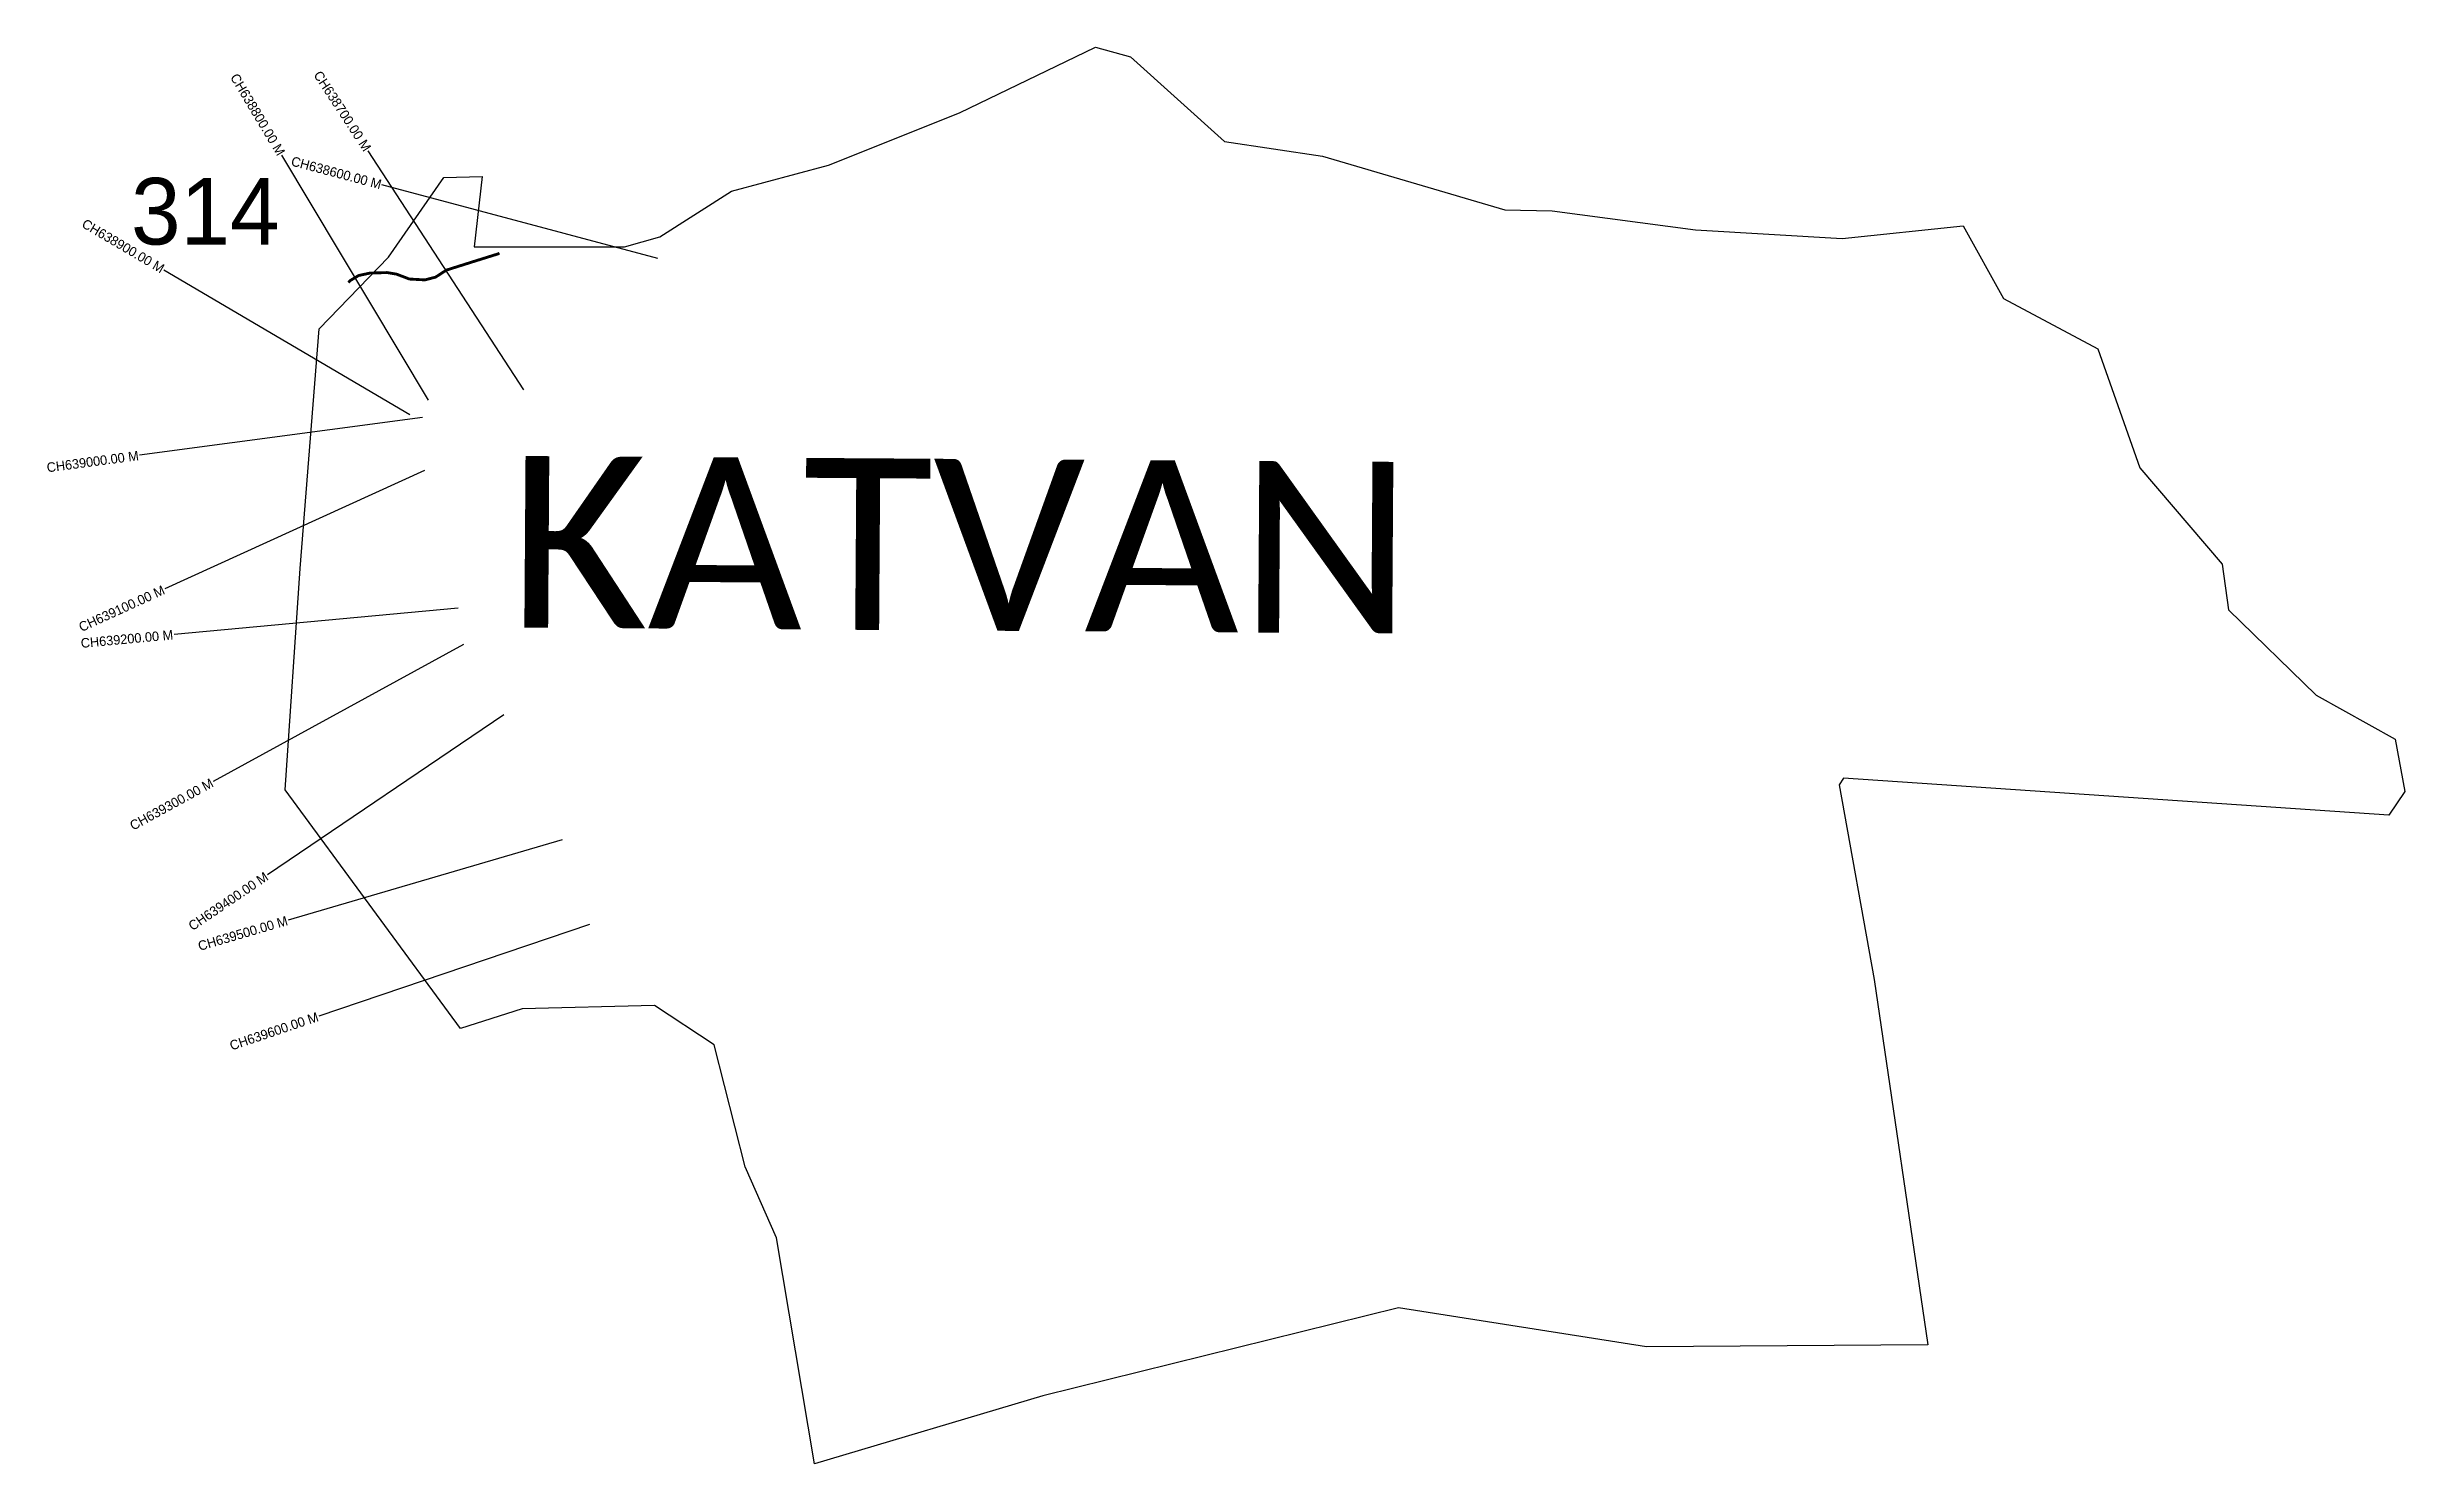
# Model space of a CAD drawing. Header units: metres. Extents: x 328193 to 330671, y 1803515 to 1805004.
import ezdxf
from ezdxf.enums import TextEntityAlignment as Align

# ---------------------------------------------------------------- set-up
doc = ezdxf.new("R2010")
doc.units = ezdxf.units.M
for name, color, linetype in [('CS', 134, 'Continuous'), ('CSMark', 6, 'Continuous'), ('NATURALLY PROTECTED', 3, 'Continuous'), ('VILLAGE NAME', 250, 'Continuous')]:
    doc.layers.add(name, color=color, linetype=linetype)

msp = doc.modelspace()

# ---------------------------------------------------------------- linework, layer by layer
at = {"color": 6}
msp.add_lwpolyline([(328610.1, 1804866.9), (328650.3, 1804867.9), (328641.9, 1804794), (328799.9, 1804793.9), (328837.2, 1804804.5), (328912.2, 1804852.4), (329014.1, 1804880), (329151.9, 1804934.8), (329294.7, 1805004), (329331.6, 1804993.9), (329430.5, 1804904.7), (329533.3, 1804889.2), (329724.8, 1804833.1), (329774.6, 1804832), (329925.3, 1804812), (330079.3, 1804802.7), (330206.5, 1804816.2), (330248.8, 1804739.9), (330348.2, 1804686.9), (330392, 1804561.6), (330478.7, 1804460.4), (330485.2, 1804412.4), (330577.5, 1804322.9), (330660.5, 1804276.7), (330670.6, 1804221.4), (330653.7, 1804196.7), (330080.9, 1804235.6), (330076.4, 1804228.4), (330113.1, 1804023.9), (330169.3, 1803639.9), (329873.8, 1803637.8), (329613.3, 1803678.8), (329239.6, 1803586.2), (328999.7, 1803514.9), (328959.8, 1803752.5), (328926.6, 1803827.2), (328894.3, 1803955.4), (328831.6, 1803996.8), (328692.5, 1803993), (328627.6, 1803972.3), (328443.4, 1804223.4), (328459.1, 1804455.9), (328479.1, 1804707.9), (328551.8, 1804783.3), (328610.1, 1804866.9)], dxfattribs=at)
at = {"layer": 'CS'}
for p, q in [((328593.9, 1804633), (328440, 1804890.5)), ((328694.3, 1804643.7), (328530.6, 1804895)), ((328835, 1804781.8), (328545.1, 1804859.1)), ((328574.3, 1804617.3), (328315.9, 1804769.7)), ((328587.8, 1804614.6), (328290.4, 1804575)), ((328589.7, 1804559), (328316.8, 1804434.5)), ((328625.3, 1804414.1), (328326.6, 1804386.5)), ((328630.8, 1804376), (328367.6, 1804232)), ((328673.2, 1804302.2), (328424.7, 1804134.1)), ((328734.5, 1804170.6), (328446.6, 1804086.4)), ((328763, 1804081.6), (328478.8, 1803985.5))]:
    msp.add_line(p, q, dxfattribs=at)
at = {"layer": 'NATURALLY PROTECTED', "const_width": 3, "flags": 128}
msp.add_lwpolyline([(328668.5, 1804787.5), (328667.2, 1804786.7), (328642.9, 1804779.1), (328612.8, 1804769.6), (328601.4, 1804762.2), (328590.2, 1804759.3), (328573.9, 1804760.2), (328560.5, 1804765.3), (328550.6, 1804767), (328532.6, 1804766.5), (328520.6, 1804763.9), (328511.9, 1804758.7), (328509.7, 1804756.7)], dxfattribs=at)

# ---------------------------------------------------------------- texts
at = {"insert": (328281.4, 1804866.5), "char_height": 70, "attachment_point": 1}
msp.add_mtext_dynamic_manual_height_columns('314', width=95.172, gutter_width=1, heights=[0], dxfattribs=at)
at = {"layer": 'CSMark'}
for s, rotation, p in [('CH638800.00 M', 300.8742, (328439.5, 1804891.3)), ('CH638700.00 M', 303.0757, (328530.1, 1804895.9)), ('CH638600.00 M', 345.0645, (328544.2, 1804859.4)), ('CH638900.00 M', 329.4559, (328315.1, 1804770.2)), ('CH639000.00 M', 7.596, (328289.4, 1804574.8)), ('CH639100.00 M', 24.5254, (328315.9, 1804434.1)), ('CH639200.00 M', 5.275, (328325.6, 1804386.4)), ('CH639300.00 M', 28.671, (328366.7, 1804231.5)), ('CH639400.00 M', 34.0845, (328423.9, 1804133.5)), ('CH639500.00 M', 16.3057, (328445.6, 1804086.1)), ('CH639600.00 M', 18.674, (328477.8, 1803985.2))]:
    msp.add_text(s, height=10, rotation=rotation, dxfattribs=at).set_placement(p, align=Align.MIDDLE_RIGHT)
at = {"layer": 'VILLAGE NAME', "insert": (328678.9, 1804574.3), "char_height": 180.345, "attachment_point": 1, "rotation": 359.6139}
msp.add_mtext_dynamic_manual_height_columns('{\\fCalibri|b0|i0|c0|p34;KATVAN}', width=1779.605, gutter_width=901.7, heights=[0], dxfattribs=at)

doc.saveas('drawing.dxf')
